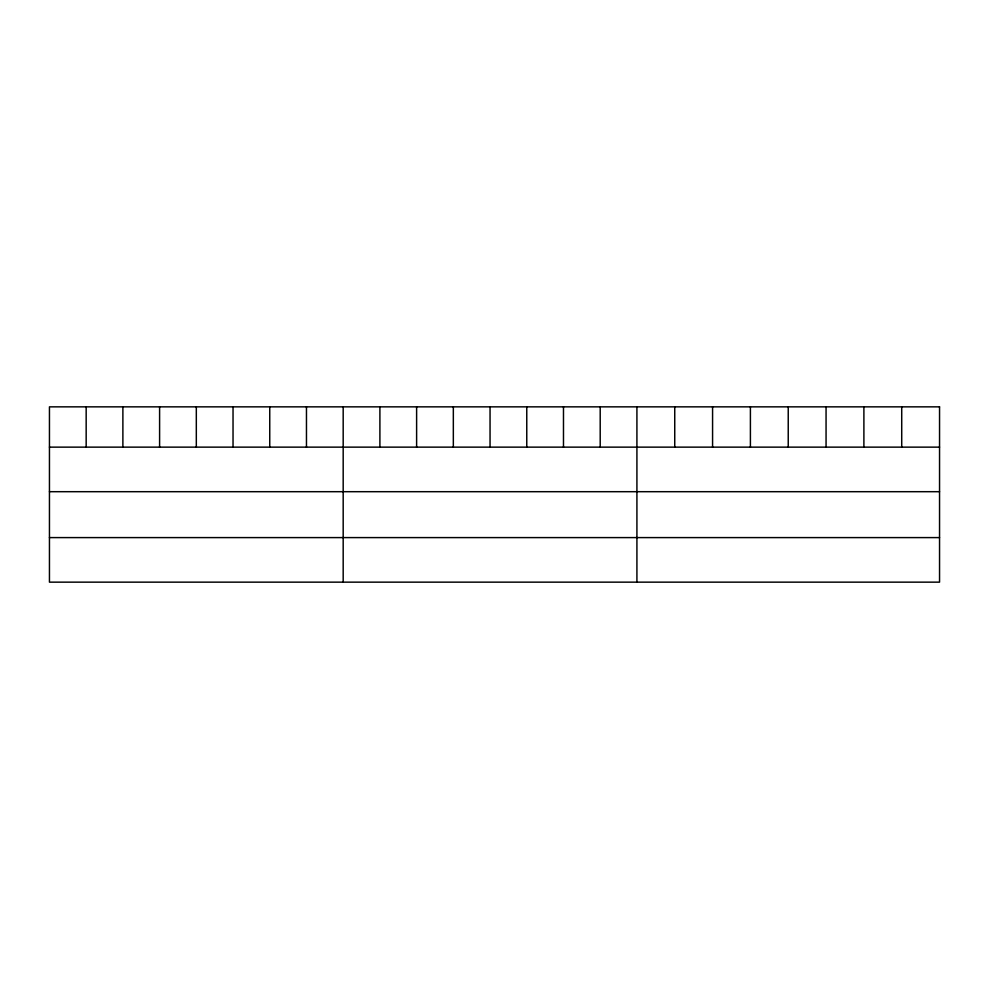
<?xml version="1.0" encoding="UTF-8"?>
<svg xmlns="http://www.w3.org/2000/svg" width="989" height="989" viewBox="0 0 989 989"><rect width="100%" height="100%" fill="white"/><g stroke="black" fill="none" stroke-linecap="round" stroke-linejoin="round"><path stroke-width="1.48" d="M49.45 447.139L939.55 447.139M49.45 491.694L939.55 491.694M49.45 537.596L939.55 537.596M901.721 406.85L901.721 447.139M863.891 406.85L863.891 447.139M826.062 406.85L826.062 447.139M788.233 406.85L788.233 447.139M750.404 406.85L750.404 447.139M712.575 406.85L712.575 447.139M674.745 406.85L674.745 447.139M636.916 406.85L636.916 582.15M600.199 406.85L600.199 447.139M563.483 406.85L563.483 447.139M526.766 406.85L526.766 447.139M490.05 406.85L490.05 447.139M453.333 406.85L453.333 447.139M416.616 406.85L416.616 447.139M379.9 406.85L379.9 447.139M343.183 406.85L343.183 582.15M306.466 406.85L306.466 447.139M269.75 406.85L269.75 447.139M233.033 406.85L233.033 447.139M196.317 406.85L196.317 447.139M159.6 406.85L159.6 447.139M122.883 406.85L122.883 447.139M86.167 406.85L86.167 447.139M939.55 406.85L49.45 406.85L49.45 582.15L939.55 582.15L939.55 406.85"/></g></svg>
